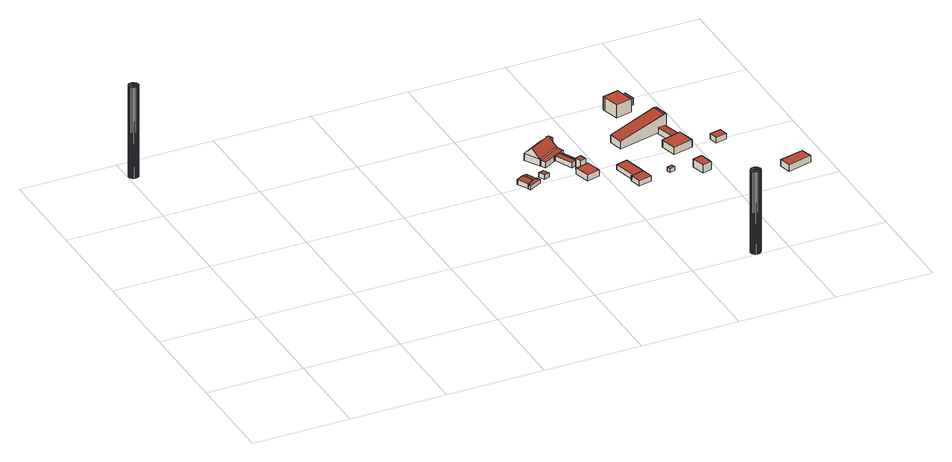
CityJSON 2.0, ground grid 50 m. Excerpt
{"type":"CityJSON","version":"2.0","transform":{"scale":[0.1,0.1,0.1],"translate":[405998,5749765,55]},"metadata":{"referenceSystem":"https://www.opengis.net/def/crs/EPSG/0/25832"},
"CityObjects":{
"building1":{"type":"Building","attributes":{"Geometrietyp2DReferenz":"1000","Gemeindeschluessel":"05515000","function":"51002_1251","roofType":"9999","measuredHeight":49.26},"geometry":[{"type":"Solid","lod":"2","boundaries":[[[[0,1,2]],[[1,3,2]],[[4,5,0]],[[5,1,0]],[[6,7,4]],[[7,5,4]],[[8,9,6]],[[9,7,6]],[[10,11,8]],[[11,9,8]],[[12,13,10]],[[13,11,10]],[[14,15,12]],[[15,13,12]],[[16,17,14]],[[17,15,14]],[[18,19,16]],[[19,17,16]],[[20,21,18]],[[21,19,18]],[[22,23,20]],[[23,21,20]],[[24,25,22]],[[25,23,22]],[[26,27,24]],[[27,25,24]],[[28,29,26]],[[29,27,26]],[[30,31,28]],[[31,29,28]],[[32,33,30]],[[33,31,30]],[[34,35,32]],[[35,33,32]],[[36,37,34]],[[37,35,34]],[[38,39,36]],[[39,37,36]],[[2,3,38]],[[3,39,38]],[[3,1,39]],[[1,5,39]],[[5,7,39]],[[7,9,39]],[[9,11,39]],[[11,13,39]],[[13,15,39]],[[15,17,39]],[[17,19,39]],[[19,21,39]],[[21,23,39]],[[23,25,39]],[[25,27,39]],[[27,29,39]],[[29,31,39]],[[31,33,39]],[[33,35,39]],[[35,37,39]],[[0,2,4]],[[2,38,4]],[[38,36,4]],[[36,34,4]],[[34,32,4]],[[32,30,4]],[[30,28,4]],[[28,26,4]],[[26,24,4]],[[24,22,4]],[[22,20,4]],[[20,18,4]],[[18,16,4]],[[16,14,4]],[[14,12,4]],[[12,10,4]],[[10,8,4]],[[8,6,4]]]],"semantics":{"surfaces":[{"type":"WallSurface"},{"type":"GroundSurface"},{"type":"RoofSurface"}],"values":[[0,0,0,0,0,0,0,0,0,0,0,0,0,0,0,0,0,0,0,0,0,0,0,0,0,0,0,0,0,0,0,0,0,0,0,0,0,0,0,0,1,1,1,1,1,1,1,1,1,1,1,1,1,1,1,1,1,1,2,2,2,2,2,2,2,2,2,2,2,2,2,2,2,2,2,2]]}}]},
"building2":{"type":"Building","attributes":{"Gemeindeschluessel":"05515000","Geometrietyp2DReferenz":"3000","function":"31001_2700","roofType":"2100","measuredHeight":2.88},"geometry":[{"type":"Solid","lod":"2","boundaries":[[[[40,41,42,43]],[[44,45,41,40]],[[46,47,45,44]],[[43,42,47,46]],[[44,40,43,46]],[[41,45,47,42]]]],"semantics":{"surfaces":[{"type":"WallSurface"},{"type":"RoofSurface"},{"type":"GroundSurface"}],"values":[[0,0,0,0,1,2]]}}]},
"building3":{"type":"Building","attributes":{"Gemeindeschluessel":"05515000","Geometrietyp2DReferenz":"3000","function":"51009_1610","roofType":"5000","measuredHeight":2.87},"geometry":[{"type":"Solid","lod":"2","boundaries":[[[[48,49,50,51]],[[52,53,49,48]],[[54,55,53,52]],[[56,57,55,54]],[[58,59,57,56]],[[60,61,59,58]],[[62,63,61,60]],[[64,65,63,62]],[[66,67,65,64]],[[68,69,67,66]],[[51,50,69,68]],[[70,71,72,73,48,74]],[[75,76,72,71]],[[73,77,78,79,52,48]],[[79,54,52]],[[79,78,56,54]],[[78,77,58,56]],[[77,73,60,58]],[[72,76,64,62]],[[76,75,66,64]],[[75,71,70,68,66]],[[73,72,62,60]],[[70,74,51,68]],[[74,48,51]],[[49,53,55,57,59,61,63,65,67,69,50]]]],"semantics":{"surfaces":[{"type":"WallSurface"},{"type":"RoofSurface"},{"type":"GroundSurface"}],"values":[[0,0,0,0,0,0,0,0,0,0,0,1,1,1,0,0,0,0,0,0,0,0,0,0,2]]}}]},
"building4":{"type":"Building","attributes":{"Gemeindeschluessel":"05515000","Geometrietyp2DReferenz":"3000","function":"31001_2700","roofType":"2100","measuredHeight":2.31},"geometry":[{"type":"Solid","lod":"2","boundaries":[[[[80,81,82,83]],[[84,85,81,80]],[[86,87,85,84]],[[83,82,87,86]],[[84,80,83,86]],[[81,85,87,82]]]],"semantics":{"surfaces":[{"type":"WallSurface"},{"type":"RoofSurface"},{"type":"GroundSurface"}],"values":[[0,0,0,0,1,2]]}}]},
"building5":{"type":"Building","attributes":{"Gemeindeschluessel":"05515000","Geometrietyp2DReferenz":"3000","function":"31001_1000"},"address":[{"country":"Germany","locality":"Münster","thoroughfareNumber":"252","thoroughfareName":"Westfalenstraße"}],"children":["building5-1","building5-2"]},
"building5-1":{"type":"BuildingPart","attributes":{"roofType":"1000","measuredHeight":6.97},"parents":["building5"],"geometry":[{"type":"Solid","lod":"2","boundaries":[[[[88,89,90,91,92]],[[93,94,89,88]],[[95,96,94,93]],[[93,88,92,95]],[[89,94,96,90]],[[95,92,91]],[[90,96,95,91]]]],"semantics":{"surfaces":[{"type":"WallSurface"},{"type":"RoofSurface"},{"type":"GroundSurface"},{"type":"ClosureSurface"}],"values":[[0,0,0,1,2,0,3]]}}]},
"building5-2":{"type":"BuildingPart","attributes":{"roofType":"5000","measuredHeight":7.99},"parents":["building5"],"geometry":[{"type":"Solid","lod":"2","boundaries":[[[[97,98,99,100]],[[101,102,98,97]],[[91,90,102,101]],[[103,104,96,95]],[[105,106,104,103]],[[100,99,106,105]],[[107,91,101,97,108]],[[95,107,108,100,105,103]],[[91,107,95]],[[100,108,97]],[[98,102,90,96,104,106,99]],[[90,91,95,96]]]],"semantics":{"surfaces":[{"type":"WallSurface"},{"type":"RoofSurface"},{"type":"GroundSurface"},{"type":"ClosureSurface"}],"values":[[0,0,0,0,0,0,1,1,0,0,2,3]]}}]},
"building6":{"type":"Building","attributes":{"Gemeindeschluessel":"05515000","Geometrietyp2DReferenz":"3000","function":"31001_2700","roofType":"2100","measuredHeight":3.23},"geometry":[{"type":"Solid","lod":"2","boundaries":[[[[109,110,111,112]],[[113,114,110,109]],[[115,116,114,113]],[[117,118,116,115]],[[119,120,118,117]],[[121,122,120,119]],[[123,124,122,121]],[[125,126,124,123]],[[112,111,126,125]],[[123,121,119,117,115,113,109,112,125]],[[110,114,116,118,120,122,124,126,111]]]],"semantics":{"surfaces":[{"type":"WallSurface"},{"type":"RoofSurface"},{"type":"GroundSurface"}],"values":[[0,0,0,0,0,0,0,0,0,1,2]]}}]},
"building7":{"type":"Building","attributes":{"Gemeindeschluessel":"05515000","Geometrietyp2DReferenz":"3000","function":"31001_2700","roofType":"2100","measuredHeight":2.73},"geometry":[{"type":"Solid","lod":"2","boundaries":[[[[127,111,110,128]],[[129,130,111,127]],[[131,132,130,129]],[[128,110,132,131]],[[129,127,128,131]],[[111,130,132,110]]]],"semantics":{"surfaces":[{"type":"WallSurface"},{"type":"RoofSurface"},{"type":"GroundSurface"}],"values":[[0,0,0,0,1,2]]}}]},
"building8":{"type":"Building","attributes":{"Gemeindeschluessel":"05515000","Geometrietyp2DReferenz":"3000","function":"31001_2700","roofType":"1000","measuredHeight":3.07},"geometry":[{"type":"Solid","lod":"2","boundaries":[[[[133,134,135,136]],[[137,138,134,133]],[[139,140,138,137]],[[141,142,140,139]],[[143,144,142,141]],[[136,135,144,143]],[[141,139,137,133,136,143]],[[134,138,140,142,144,135]]]],"semantics":{"surfaces":[{"type":"WallSurface"},{"type":"RoofSurface"},{"type":"GroundSurface"}],"values":[[0,0,0,0,0,0,1,2]]}}]},
"building9":{"type":"Building","attributes":{"Gemeindeschluessel":"05515000","Geometrietyp2DReferenz":"3000","function":"51009_1610","roofType":"1000","measuredHeight":6},"geometry":[{"type":"Solid","lod":"2","boundaries":[[[[145,146,147,148]],[[149,140,146,145]],[[150,138,140,149]],[[148,147,138,150]],[[149,145,148,150]],[[146,140,138,147]]]],"semantics":{"surfaces":[{"type":"WallSurface"},{"type":"RoofSurface"},{"type":"GroundSurface"}],"values":[[0,0,0,0,1,2]]}}]},
"building10":{"type":"Building","attributes":{"Gemeindeschluessel":"05515000","Geometrietyp2DReferenz":"3000","function":"51009_1610","roofType":"2100","measuredHeight":2.62},"geometry":[{"type":"Solid","lod":"2","boundaries":[[[[151,126,111,152]],[[153,154,126,151]],[[155,130,154,153]],[[152,111,130,155]],[[153,151,152,155]],[[126,154,130,111]]]],"semantics":{"surfaces":[{"type":"WallSurface"},{"type":"RoofSurface"},{"type":"GroundSurface"}],"values":[[0,0,0,0,1,2]]}}]},
"building11":{"type":"Building","attributes":{"Geometrietyp2DReferenz":"1000","Gemeindeschluessel":"05515000","function":"51002_1251","roofType":"9999","measuredHeight":44.46},"geometry":[{"type":"Solid","lod":"2","boundaries":[[[[156,157,158]],[[157,159,158]],[[160,161,156]],[[161,157,156]],[[162,163,160]],[[163,161,160]],[[164,165,162]],[[165,163,162]],[[166,167,164]],[[167,165,164]],[[168,169,166]],[[169,167,166]],[[170,171,168]],[[171,169,168]],[[172,173,170]],[[173,171,170]],[[174,175,172]],[[175,173,172]],[[176,177,174]],[[177,175,174]],[[178,179,176]],[[179,177,176]],[[180,181,178]],[[181,179,178]],[[182,183,180]],[[183,181,180]],[[184,185,182]],[[185,183,182]],[[186,187,184]],[[187,185,184]],[[188,189,186]],[[189,187,186]],[[190,191,188]],[[191,189,188]],[[192,193,190]],[[193,191,190]],[[194,195,192]],[[195,193,192]],[[158,159,194]],[[159,195,194]],[[159,157,195]],[[157,161,195]],[[161,163,195]],[[163,165,195]],[[165,167,195]],[[167,169,195]],[[169,171,195]],[[171,173,195]],[[173,175,195]],[[175,177,195]],[[177,179,195]],[[179,181,195]],[[181,183,195]],[[183,185,195]],[[185,187,195]],[[187,189,195]],[[189,191,195]],[[191,193,195]],[[188,186,160]],[[194,192,160]],[[192,190,160]],[[190,188,160]],[[186,184,160]],[[184,182,160]],[[182,180,160]],[[180,178,160]],[[178,176,160]],[[176,174,160]],[[174,172,160]],[[172,170,160]],[[170,168,160]],[[168,166,160]],[[166,164,160]],[[164,162,160]],[[156,158,160]],[[158,194,160]]]],"semantics":{"surfaces":[{"type":"WallSurface"},{"type":"GroundSurface"},{"type":"RoofSurface"}],"values":[[0,0,0,0,0,0,0,0,0,0,0,0,0,0,0,0,0,0,0,0,0,0,0,0,0,0,0,0,0,0,0,0,0,0,0,0,0,0,0,0,1,1,1,1,1,1,1,1,1,1,1,1,1,1,1,1,1,1,2,2,2,2,2,2,2,2,2,2,2,2,2,2,2,2,2,2]]}}]},
"building12":{"type":"Building","attributes":{"Gemeindeschluessel":"05515000","Geometrietyp2DReferenz":"3000","function":"31001_2600","roofType":"1000","measuredHeight":2.69},"geometry":[{"type":"Solid","lod":"2","boundaries":[[[[196,197,198,199]],[[200,201,197,196]],[[202,203,201,200]],[[204,205,203,202]],[[199,198,205,204]],[[202,200,196,199,204]],[[197,201,203,205,198]]]],"semantics":{"surfaces":[{"type":"WallSurface"},{"type":"RoofSurface"},{"type":"GroundSurface"}],"values":[[0,0,0,0,0,1,2]]}}]},
"building13":{"type":"Building","attributes":{"Gemeindeschluessel":"05515000","Geometrietyp2DReferenz":"3000","function":"31001_2600","roofType":"1000","measuredHeight":2.71},"geometry":[{"type":"Solid","lod":"2","boundaries":[[[[206,207,197,196]],[[208,209,207,206]],[[200,201,209,208]],[[196,197,201,200]],[[208,206,196,200]],[[207,209,201,197]]]],"semantics":{"surfaces":[{"type":"WallSurface"},{"type":"RoofSurface"},{"type":"GroundSurface"}],"values":[[0,0,0,0,1,2]]}}]},
"building14":{"type":"Building","attributes":{"Gemeindeschluessel":"05515000","Geometrietyp2DReferenz":"3000","function":"31001_2600","roofType":"2100","measuredHeight":2.25},"geometry":[{"type":"Solid","lod":"2","boundaries":[[[[210,211,212,213]],[[214,215,211,210]],[[216,217,215,214]],[[213,212,217,216]],[[214,210,213,216]],[[211,215,217,212]]]],"semantics":{"surfaces":[{"type":"WallSurface"},{"type":"RoofSurface"},{"type":"GroundSurface"}],"values":[[0,0,0,0,1,2]]}}]},
"building15":{"type":"Building","attributes":{"Gemeindeschluessel":"05515000","Geometrietyp2DReferenz":"3000","function":"31001_2600","roofType":"1000","measuredHeight":4.45},"geometry":[{"type":"Solid","lod":"2","boundaries":[[[[218,219,220,221]],[[222,223,219,218]],[[224,225,223,222]],[[226,227,225,224]],[[228,229,227,226]],[[221,220,229,228]],[[226,224,222,218,221,228]],[[219,223,225,227,229,220]]]],"semantics":{"surfaces":[{"type":"WallSurface"},{"type":"RoofSurface"},{"type":"GroundSurface"}],"values":[[0,0,0,0,0,0,1,2]]}}]},
"building16":{"type":"Building","attributes":{"Gemeindeschluessel":"05515000","Geometrietyp2DReferenz":"3000","function":"31001_2600","roofType":"3100","measuredHeight":8.96},"address":[{"country":"Germany","locality":"Münster","thoroughfareNumber":"254","thoroughfareName":"Westfalenstraße"}],"geometry":[{"type":"Solid","lod":"2","boundaries":[[[[230,231,232,233]],[[234,235,231,230]],[[236,237,235,234]],[[233,232,237,236]],[[230,238,234]],[[236,239,233]],[[233,239,238,230]],[[234,238,239,236]],[[231,235,237,232]]]],"semantics":{"surfaces":[{"type":"WallSurface"},{"type":"RoofSurface"},{"type":"GroundSurface"}],"values":[[0,0,0,0,0,0,1,1,2]]}}]},
"building17":{"type":"Building","attributes":{"Gemeindeschluessel":"05515000","Geometrietyp2DReferenz":"3000","function":"31001_2600"},"children":["building17-1","building17-2"]},
"building17-1":{"type":"BuildingPart","attributes":{"roofType":"1000","measuredHeight":3.78},"parents":["building17"],"geometry":[{"type":"Solid","lod":"2","boundaries":[[[[240,241,242,243]],[[244,245,241,240]],[[246,247,245,244]],[[243,242,248,249]],[[246,244,240,243,249]],[[241,245,247,248,242]],[[247,246,249,248]]]],"semantics":{"surfaces":[{"type":"WallSurface"},{"type":"RoofSurface"},{"type":"GroundSurface"},{"type":"ClosureSurface"}],"values":[[0,0,0,0,1,2,3]]}}]},
"building17-2":{"type":"BuildingPart","attributes":{"roofType":"1000","measuredHeight":6.96},"parents":["building17"],"geometry":[{"type":"Solid","lod":"2","boundaries":[[[[247,246,250]],[[251,252,247,250]],[[253,254,252,251]],[[255,256,254,253]],[[257,258,256,255]],[[259,260,258,257]],[[261,249,248,260,259]],[[257,255,253,251,250,261,259]],[[247,252,254,256,258,260,248]],[[249,261,250,246]],[[247,248,249,246]]]],"semantics":{"surfaces":[{"type":"WallSurface"},{"type":"RoofSurface"},{"type":"GroundSurface"},{"type":"ClosureSurface"}],"values":[[0,0,0,0,0,0,0,1,2,0,3]]}}]},
"building18":{"type":"Building","attributes":{"Gemeindeschluessel":"05515000","Geometrietyp2DReferenz":"3000","function":"31001_2600","roofType":"1000","measuredHeight":3.98},"geometry":[{"type":"Solid","lod":"2","boundaries":[[[[262,263,264,265]],[[266,267,263,262]],[[268,269,267,266]],[[265,264,269,268]],[[266,262,265,268]],[[263,267,269,264]]]],"semantics":{"surfaces":[{"type":"WallSurface"},{"type":"RoofSurface"},{"type":"GroundSurface"}],"values":[[0,0,0,0,1,2]]}}]},
"building19":{"type":"Building","attributes":{"Gemeindeschluessel":"05515000","Geometrietyp2DReferenz":"3000","function":"51009_1610","roofType":"2100","measuredHeight":3.29},"geometry":[{"type":"Solid","lod":"2","boundaries":[[[[270,271,272,273]],[[274,275,271,270]],[[276,277,275,274]],[[273,272,277,276]],[[274,270,273,276]],[[271,275,277,272]]]],"semantics":{"surfaces":[{"type":"WallSurface"},{"type":"RoofSurface"},{"type":"GroundSurface"}],"values":[[0,0,0,0,1,2]]}}]},
"building20":{"type":"Building","attributes":{"Gemeindeschluessel":"05515000","Geometrietyp2DReferenz":"3000","function":"31001_2600","roofType":"1000","measuredHeight":3.03},"geometry":[{"type":"Solid","lod":"2","boundaries":[[[[278,279,280,281]],[[282,283,279,278]],[[284,285,283,282]],[[281,280,285,284]],[[282,278,281,284]],[[279,283,285,280]]]],"semantics":{"surfaces":[{"type":"WallSurface"},{"type":"RoofSurface"},{"type":"GroundSurface"}],"values":[[0,0,0,0,1,2]]}}]},
"building21":{"type":"Building","attributes":{"Gemeindeschluessel":"05515000","Geometrietyp2DReferenz":"3000","function":"31001_2600","roofType":"1000","measuredHeight":3.53},"geometry":[{"type":"Solid","lod":"2","boundaries":[[[[286,287,288,289]],[[290,291,287,286]],[[292,293,291,290]],[[289,288,293,292]],[[290,286,289,292]],[[287,291,293,288]]]],"semantics":{"surfaces":[{"type":"WallSurface"},{"type":"RoofSurface"},{"type":"GroundSurface"}],"values":[[0,0,0,0,1,2]]}}]}
},
"vertices":[
[47,1878,508],[47,1878,16],[43,1884,508],[43,1884,16],[50,1871,508],[50,1871,16],[50,1863,508],[50,1863,16],[47,1855,508],[47,1855,16],[43,1849,508],[43,1849,16],[36,1845,508],[36,1845,16],[29,1842,508],[29,1842,16],[21,1842,508],[21,1842,16],[14,1845,508],[14,1845,16],[7,1849,508],[7,1849,16],[3,1855,508],[3,1855,16],[0,1863,508],[0,1863,16],[0,1871,508],[0,1871,16],[3,1878,508],[3,1878,16],[7,1884,508],[7,1884,16],[14,1889,508],[14,1889,16],[21,1891,508],[21,1891,16],[29,1891,508],[29,1891,16],[36,1889,508],[36,1889,16],
[1635,1052,42],[1635,1052,14],[1598,1031,14],[1598,1031,40],[1664,999,42],[1664,999,14],[1628,976,40],[1628,976,14],
[1700,997,33],[1700,997,13],[1692,1012,13],[1692,1012,33],[1633,963,33],[1633,963,13],[1626,974,33],[1626,974,13],[1628,976,33],[1628,976,13],[1664,999,33],[1664,999,13],[1662,1003,33],[1662,1003,13],[1648,1028,33],[1648,1028,13],[1635,1052,33],[1635,1052,13],[1654,1062,33],[1654,1062,13],[1684,1008,33],[1684,1008,13],[1684,1008,36],[1659,1054,39],[1648,1028,42],[1662,1003,41],[1692,1012,34],[1654,1062,37],[1635,1052,37],[1664,999,39],[1628,976,38],[1626,974,38],
[1732,1016,37],[1732,1016,14],[1760,1029,14],[1760,1029,35],[1717,1048,37],[1717,1048,14],[1745,1061,35],[1745,1061,14],
[1864,1256,84],[1864,1256,14],[1851,1249,14],[1851,1249,80],[1851,1249,84],[1876,1233,84],[1876,1233,14],[1863,1226,84],[1863,1226,14],
[1719,1209,53],[1719,1209,14],[1763,1131,14],[1763,1131,52],[1836,1275,52],[1836,1275,14],[1879,1196,52],[1879,1196,14],[1767,1134,52],[1767,1134,14],[1858,1236,94],[1741,1170,94],
[1847,1147,41],[1847,1147,13],[1875,1160,13],[1875,1160,41],[1841,1141,41],[1841,1141,13],[1781,1108,41],[1781,1108,13],[1767,1134,45],[1767,1134,13],[1879,1196,46],[1879,1196,13],[1885,1200,46],[1885,1200,13],[1900,1171,41],[1900,1171,13],[1889,1167,41],[1889,1167,13],
[1875,1160,40],[1847,1147,38],[1918,1069,40],[1918,1069,13],[1891,1056,38],[1891,1056,13],
[1886,1003,42],[1886,1003,11],[1907,923,11],[1907,923,42],[1912,1009,42],[1912,1009,11],[1942,1017,42],[1942,1017,11],[1956,1021,42],[1956,1021,11],[1976,940,42],[1976,940,11],
[1933,1051,71],[1933,1051,11],[1903,1044,11],[1903,1044,71],[1942,1017,71],[1912,1009,71],
[1889,1167,36],[1875,1160,39],[1931,1075,36],[1931,1075,13],[1918,1069,39],
[2363,38,452],[2363,38,7],[2358,44,452],[2358,44,7],[2365,30,452],[2365,30,7],[2365,23,452],[2365,23,7],[2363,15,452],[2363,15,7],[2358,9,452],[2358,9,7],[2352,4,452],[2352,4,7],[2345,2,452],[2345,2,7],[2337,2,452],[2337,2,7],[2329,4,452],[2329,4,7],[2323,9,452],[2323,9,7],[2318,15,452],[2318,15,7],[2316,23,452],[2316,23,7],[2316,30,452],[2316,30,7],[2318,38,452],[2318,38,7],[2323,44,452],[2323,44,7],[2329,49,452],[2329,49,7],[2337,51,452],[2337,51,7],[2345,51,452],[2345,51,7],[2352,49,452],[2352,49,7],
[2095,825,48],[2095,825,21],[2084,822,21],[2084,822,48],[2153,839,48],[2153,839,21],[2167,781,48],[2167,781,21],[2097,764,48],[2097,764,21],
[2066,942,48],[2066,942,21],[2124,956,48],[2124,956,21],
[2297,834,44],[2297,834,22],[2271,827,22],[2271,827,43],[2303,814,44],[2303,814,22],[2276,807,43],[2276,807,22],
[2395,702,90],[2395,702,46],[2442,713,46],[2442,713,90],[2378,771,90],[2378,771,46],[2416,780,90],[2416,780,46],[2425,782,90],[2425,782,46],[2426,780,90],[2426,780,46],
[2143,1168,64],[2143,1168,22],[2160,1095,22],[2160,1095,64],[2408,1233,108],[2408,1233,22],[2425,1160,108],[2425,1160,22],[2393,1229,111],[2410,1156,111],
[2360,1380,89],[2360,1380,51],[2347,1434,51],[2347,1434,89],[2346,1377,89],[2346,1377,51],[2316,1370,89],[2316,1370,51],[2303,1423,51],[2303,1423,89],
[2316,1370,121],[2319,1359,121],[2319,1359,51],[2326,1329,121],[2326,1329,51],[2242,1308,121],[2242,1308,51],[2222,1389,121],[2222,1389,51],[2219,1403,121],[2219,1403,51],[2303,1423,121],
[2447,1059,59],[2447,1059,19],[2344,1031,19],[2344,1031,59],[2468,973,59],[2468,973,19],[2364,948,59],[2364,948,19],
[2416,1158,51],[2416,1158,20],[2377,1148,20],[2377,1148,53],[2445,1058,50],[2445,1058,20],[2404,1047,53],[2404,1047,20],
[2556,959,76],[2556,959,46],[2566,916,46],[2566,916,76],[2613,972,76],[2613,972,46],[2623,930,76],[2623,930,46],
[2759,540,83],[2759,540,48],[2885,572,48],[2885,572,83],[2745,600,83],[2745,600,48],[2870,631,83],[2870,631,48]
]}
